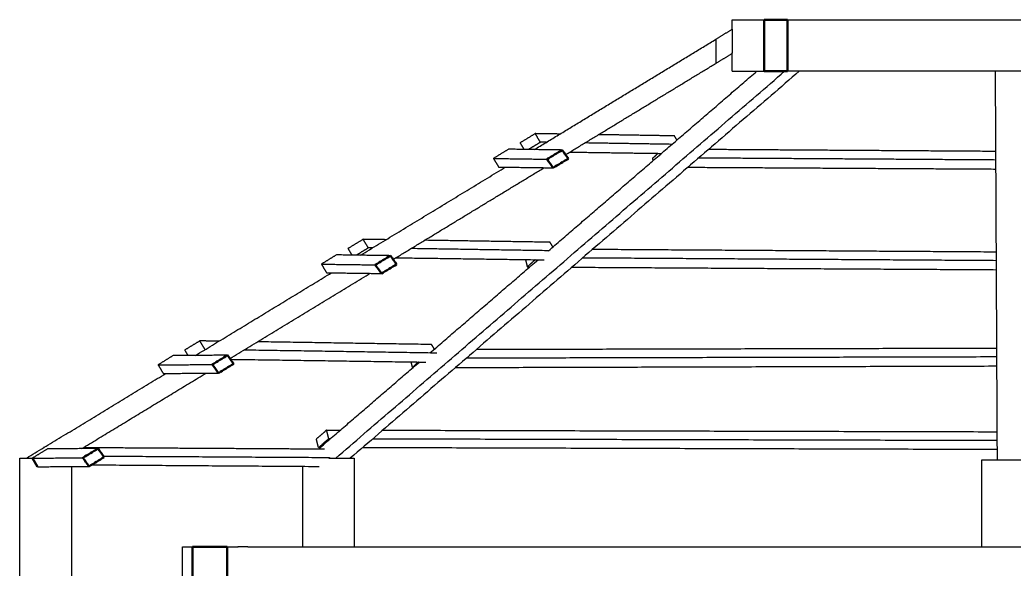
# Model space of a CAD drawing. Header units: millimetres. Extents: x 507.9 to 541, y 40.2 to 69.3.
# Drawn here: x 533.798 to 536.699, y 65.524 to 67.127 of the extents above; entities that cross this region are included whole.
import ezdxf

# ---------------------------------------------------------------- set-up
doc = ezdxf.new("R2010")
doc.units = ezdxf.units.MM
doc.layers.add('Make2D$Visible$ClippingPlaneIntersections', color=7, linetype='Continuous', lineweight=50, true_color=0x000000)
doc.layers.add('Make2D$Visible$Curves', color=7, linetype='Continuous', true_color=0x000000)

msp = doc.modelspace()

# ---------------------------------------------------------------- linework, layer by layer
at = {"layer": 'Make2D$Visible$ClippingPlaneIntersections'}
msp.add_lwpolyline([(533.84919, 65.8225), (533.83416, 65.8477)], dxfattribs=at)
at = {"layer": 'Make2D$Visible$ClippingPlaneIntersections', "color": 18, "true_color": 0x000000}
for points, degree in [([(536.0378, 67.12652), (536.00344, 67.12652), (535.96908, 67.12652)], 2), ([(535.96908, 66.97652), (535.96908, 67.05152), (535.96908, 67.12652)], 2), ([(536.0378, 67.12652), (536.0378, 67.05152), (536.0378, 66.97652)], 2), ([(536.0378, 66.97652), (536.00344, 66.97652), (535.96908, 66.97652)], 2), ([(535.38025, 66.7468), (535.36544, 66.73787), (535.35062, 66.72894), (535.3358, 66.72001)], 3), ([(535.39811, 66.72149), (535.39216, 66.72992), (535.38621, 66.73836), (535.38025, 66.7468)], 3), ([(535.3358, 66.72001), (535.34177, 66.71164), (535.34775, 66.70328), (535.35372, 66.69491)], 3), ([(535.39811, 66.72149), (535.38332, 66.71263), (535.36852, 66.70377), (535.35372, 66.69491)], 3), ([(534.87918, 66.43841), (534.86435, 66.42947), (534.84952, 66.42054), (534.83469, 66.4116)], 3), ([(534.89706, 66.41315), (534.8911, 66.42157), (534.88514, 66.42999), (534.87918, 66.43841)], 3), ([(534.83469, 66.4116), (534.84066, 66.40323), (534.84664, 66.39487), (534.85261, 66.3865)], 3), ([(534.89706, 66.41315), (534.88224, 66.40426), (534.86743, 66.39538), (534.85261, 66.3865)], 3), ([(534.40357, 66.14791), (534.38873, 66.13888), (534.37388, 66.12985), (534.35903, 66.12082)], 3), ([(534.4216, 66.12279), (534.41559, 66.13117), (534.40958, 66.13954), (534.40357, 66.14791)], 3), ([(534.35903, 66.12082), (534.36505, 66.11249), (534.37107, 66.10416), (534.37709, 66.09583)], 3), ([(534.4216, 66.12279), (534.40676, 66.11381), (534.39193, 66.10482), (534.37709, 66.09583)], 3), ([(534.02564, 65.87565), (534.01092, 65.86662), (533.99619, 65.85759), (533.98147, 65.84856)], 3), ([(534.04352, 65.85055), (534.03756, 65.85892), (534.0316, 65.86729), (534.02564, 65.87565)], 3), ([(533.98147, 65.84856), (533.98743, 65.84022), (533.9934, 65.83189), (533.99937, 65.82356)], 3), ([(534.04352, 65.85055), (534.0288, 65.84156), (534.01409, 65.83256), (533.99937, 65.82356)], 3), ([(534.40263, 65.58898), (534.35199, 65.58898), (534.30134, 65.58898)], 2), ([(534.30134, 65.48898), (534.30134, 65.53898), (534.30134, 65.58898)], 2), ([(534.40263, 65.58898), (534.40263, 65.53898), (534.40263, 65.48898)], 2)]:
    msp.add_open_spline(points, degree=degree, dxfattribs=at)
at = {"layer": 'Make2D$Visible$Curves', "color": 18, "lineweight": -3, "true_color": 0x000000}
for points, weights in [([(535.87627, 67.12652), (535.87627, 67.12652), (535.96908, 67.12652)], [1, 0.970395107102, 1]), ([(536.0378, 67.12652), (536.12375, 67.12652), (536.26498, 67.12652)], [0.877565197776, 0.912853034333, 1]), ([(535.87627, 66.97652), (535.87627, 66.97652), (535.94749, 66.97652)], [1, 0.974150741067, 0.993441600673]), ([(535.94749, 66.97652), (535.95761, 66.97652), (535.96908, 66.97652)], [0.977613091706, 0.98827591553, 1]), ([(536.26498, 66.97652), (536.12375, 66.97652), (536.0378, 66.97652)], [1, 0.91285303427, 0.877565197725]), ([(533.79788, 65.84751), (533.79788, 65.84751), (533.93229, 65.84821)], [0.998021399949, 0.708099445518, 1]), ([(534.27219, 65.58898), (534.27219, 65.58898), (534.30134, 65.58898)], [1, 0.996958281881, 1]), ([(534.40263, 65.58898), (534.41567, 65.58898), (534.43424, 65.58898)], [0.856869339185, 0.858742009048, 0.861672262379]), ([(534.4624, 65.58898), (534.63985, 65.58898), (535.10932, 65.58898)], [0.866240955303, 0.896658504366, 1])]:
    msp.add_rational_spline(points, weights, degree=2, dxfattribs=at)
for points in [[(535.87627, 67.0993), (535.87627, 67.11291), (535.87627, 67.12652)], [(535.87686, 67.0993), (535.85251, 67.08451), (535.82817, 67.06972)], [(535.87387, 67.0993), (535.87537, 67.0993), (535.87687, 67.0993)], [(535.87387, 67.0993), (535.87387, 67.0985), (535.87387, 67.09769)], [(535.87686, 67.02909), (535.87686, 67.0642), (535.87686, 67.0993)], [(535.29889, 66.7481), (535.5636, 66.90895), (535.8283, 67.06979)], [(535.82817, 67.06972), (535.82817, 67.03461), (535.82817, 66.99951)], [(535.82817, 66.99951), (535.85251, 67.0143), (535.87686, 67.02909)], [(535.87387, 67.02909), (535.87537, 67.02909), (535.87687, 67.02909)], [(535.87627, 66.97652), (535.87627, 67.00281), (535.87627, 67.02909)], [(535.39028, 66.73343), (535.60924, 66.86647), (535.8282, 66.99952)], [(534.71926, 65.84751), (535.37423, 66.41203), (536.02921, 66.97654)], [(536.07194, 66.97669), (535.41687, 66.4121), (534.76181, 65.84751)], [(535.34009, 66.45281), (535.64391, 66.71467), (535.94773, 66.97652)], [(536.65001, 65.84192), (536.64724, 66.40903), (536.64446, 66.97614)], [(535.30142, 66.79455), (535.27931, 66.78112), (535.2572, 66.76768)], [(535.31659, 66.76949), (535.30901, 66.78202), (535.30142, 66.79455)], [(535.37341, 66.79338), (535.33741, 66.79397), (535.30142, 66.79455)], [(535.7077, 66.78795), (535.59686, 66.78975), (535.48603, 66.79155)], [(535.71498, 66.77592), (535.71134, 66.78194), (535.7077, 66.78795)], [(535.2572, 66.76768), (535.26303, 66.75804), (535.26886, 66.7484)], [(535.31659, 66.76949), (535.29928, 66.75897), (535.28197, 66.74845)], [(535.33363, 66.76921), (535.32511, 66.76935), (535.31659, 66.76949)], [(535.70028, 66.76325), (535.57322, 66.76532), (535.44616, 66.76738)], [(535.22341, 66.74905), (535.2015, 66.73561), (535.1796, 66.72217)], [(535.38025, 66.7468), (535.30183, 66.74792), (535.22341, 66.74905)], [(535.40234, 66.74075), (535.53606, 66.73884), (535.66979, 66.73693)], [(535.65967, 66.73712), (535.65161, 66.72965), (535.64354, 66.72217)], [(536.64565, 66.74265), (536.22622, 66.74541), (535.8068, 66.74817)], [(534.79152, 66.43981), (535.00316, 66.56842), (535.21481, 66.69702)], [(535.1796, 66.72217), (535.18715, 66.70964), (535.1947, 66.69711)], [(535.1796, 66.72217), (535.2577, 66.72109), (535.3358, 66.72001)], [(535.1947, 66.69711), (535.27421, 66.69601), (535.35372, 66.69491)], [(535.64354, 66.72217), (535.64428, 66.7189), (535.64503, 66.71563)], [(536.64573, 66.71762), (536.21185, 66.72048), (535.77798, 66.72333)], [(534.88725, 66.42778), (535.10753, 66.56162), (535.32781, 66.69547)], [(535.74689, 66.69654), (536.19642, 66.69393), (536.64595, 66.69131)], [(534.79926, 66.48616), (534.77715, 66.47272), (534.75503, 66.45928)], [(534.81443, 66.46109), (534.80684, 66.47362), (534.79926, 66.48616)], [(534.86623, 66.4851), (534.83275, 66.48563), (534.79926, 66.48616)], [(535.34459, 66.47757), (535.16164, 66.48045), (534.97868, 66.48333)], [(535.3529, 66.46384), (535.34874, 66.47071), (535.34459, 66.47757)], [(534.72124, 66.44066), (534.69934, 66.42722), (534.67744, 66.41378)], [(534.87918, 66.43841), (534.80021, 66.43953), (534.72124, 66.44066)], [(534.75503, 66.45928), (534.76087, 66.44965), (534.7667, 66.44001)], [(534.81443, 66.46109), (534.79703, 66.45052), (534.77964, 66.43995)], [(534.82627, 66.4609), (534.82035, 66.461), (534.81443, 66.46109)], [(535.3406, 66.4528), (535.13979, 66.45596), (534.93899, 66.45913)], [(536.64704, 66.4489), (536.05796, 66.45268), (535.46888, 66.45646)], [(534.67744, 66.41378), (534.68499, 66.40124), (534.69254, 66.38871)], [(534.67744, 66.41378), (534.75606, 66.41269), (534.83469, 66.4116)], [(534.89521, 66.43243), (535.11153, 66.42934), (535.32785, 66.42624)], [(534.99419, 66.15468), (535.15188, 66.2906), (535.30958, 66.42651)], [(535.27304, 66.42703), (535.27558, 66.4163), (535.27812, 66.40558)], [(535.30137, 66.42677), (535.28974, 66.41618), (535.27812, 66.40558)], [(536.6474, 66.42387), (536.04372, 66.42774), (535.44004, 66.43161)], [(534.3097, 66.14705), (534.50857, 66.26788), (534.70743, 66.38872)], [(534.41087, 66.13831), (534.61565, 66.26274), (534.82043, 66.38717)], [(534.69254, 66.38871), (534.77257, 66.3876), (534.85261, 66.3865)], [(535.27812, 66.40558), (535.28174, 66.40556), (535.28537, 66.40554)], [(535.40843, 66.40482), (536.02793, 66.4012), (536.64743, 66.39758)], [(534.32264, 66.18974), (534.30052, 66.1763), (534.27841, 66.16287)], [(534.33784, 66.16467), (534.33024, 66.17721), (534.32264, 66.18974)], [(534.37863, 66.18886), (534.35063, 66.1893), (534.32264, 66.18974)], [(534.99907, 66.17913), (534.7453, 66.18311), (534.49152, 66.18709)], [(535.00829, 66.16394), (535.00368, 66.17153), (534.99907, 66.17913)], [(534.24454, 66.14689), (534.22272, 66.13333), (534.20091, 66.11976)], [(534.40357, 66.14791), (534.32406, 66.1474), (534.24454, 66.14689)], [(534.27841, 66.16287), (534.28317, 66.15502), (534.28793, 66.14717)], [(535.01428, 66.15406), (534.73284, 66.15848), (534.45139, 66.16289)], [(536.64842, 66.16791), (535.88905, 66.16607), (535.12969, 66.16423)], [(534.20091, 66.11976), (534.27997, 66.12029), (534.35903, 66.12082)], [(534.20091, 66.11976), (534.20851, 66.10725), (534.21612, 66.09474)], [(534.41244, 66.13608), (534.69732, 66.13194), (534.9822, 66.12781)], [(534.66976, 65.87506), (534.81654, 66.00157), (534.96333, 66.12809)], [(534.93868, 66.12844), (534.94071, 66.12006), (534.94275, 66.11168)], [(534.96039, 66.12812), (534.95157, 66.1199), (534.94275, 66.11168)], [(535.06894, 66.11205), (535.85881, 66.11432), (536.64867, 66.1166)], [(536.64897, 66.14288), (535.87458, 66.14101), (535.1002, 66.13913)], [(533.81675, 65.84751), (534.02041, 65.97126), (534.22407, 66.09501)], [(533.97822, 65.87542), (534.15946, 65.98555), (534.34071, 66.09568)], [(534.21612, 66.09474), (534.29661, 66.09528), (534.37709, 66.09583)], [(534.94275, 66.11168), (534.94364, 66.11169), (534.94453, 66.11169)], [(534.66276, 65.90335), (534.67773, 65.91648), (534.6927, 65.92962)], [(534.69894, 65.9046), (534.69582, 65.91711), (534.6927, 65.92962)], [(534.6927, 65.92962), (534.71294, 65.92957), (534.73318, 65.92952)], [(534.85682, 65.92921), (535.75345, 65.92696), (536.65009, 65.92472)], [(534.669, 65.87834), (534.66588, 65.89084), (534.66276, 65.90335)], [(534.669, 65.87834), (534.68397, 65.89147), (534.69894, 65.9046)], [(534.69894, 65.9046), (534.70148, 65.9046), (534.70402, 65.90459)], [(534.82794, 65.90428), (535.73886, 65.902), (536.64978, 65.89972)], [(533.87843, 65.87466), (533.85614, 65.86109), (533.83385, 65.84751)], [(533.86841, 65.87861), (533.86812, 65.87909), (533.86782, 65.87957)], [(533.86782, 65.87957), (533.8687, 65.87957), (533.86958, 65.87956)], [(534.02564, 65.87565), (533.95204, 65.87516), (533.87843, 65.87466)], [(533.98421, 65.87887), (534.33522, 65.87677), (534.68624, 65.87466)], [(534.67388, 65.87832), (534.67144, 65.87833), (534.669, 65.87834)], [(536.65003, 65.87259), (535.72358, 65.87528), (534.79714, 65.87797)], [(533.79788, 63.25526), (533.79788, 64.55139), (533.79788, 65.84751)], [(533.82495, 65.8525), (533.8247, 65.8529), (533.82446, 65.85331)], [(533.93229, 65.84821), (533.95688, 65.84838), (533.98147, 65.84856)], [(534.67055, 65.8225), (534.33789, 65.82482), (534.00522, 65.82714)], [(534.04174, 65.8536), (534.37162, 65.85162), (534.70149, 65.84964)], [(534.70149, 65.84964), (534.70039, 65.84867), (534.69928, 65.8477)], [(534.77335, 65.84751), (534.77335, 65.71826), (534.77335, 65.58901)], [(536.60413, 65.58898), (536.60413, 65.71545), (536.60413, 65.84192)], [(533.84919, 65.8225), (533.92428, 65.82303), (533.99937, 65.82356)], [(533.94788, 65.8232), (533.94788, 64.53924), (533.94788, 63.25528)], [(534.62335, 65.58898), (534.62335, 65.70565), (534.62335, 65.82232)], [(534.27219, 65.48898), (534.27219, 65.53898), (534.27219, 65.58898)], [(534.4624, 65.58898), (534.44822, 65.58898), (534.43403, 65.58898)]]:
    msp.add_open_spline(points, degree=2, dxfattribs=at)
for points, weights, knots in [([(536.26498, 67.12652), (536.87775, 67.12652), (537.28457, 67.12652), (537.29573, 67.12652), (537.30595, 67.12652)], [1, 0.707106781187, 1, 0.988764385039, 0.978390784187], [-4.9984141, -4.9984141, -4.9984141, -3.7488106, -3.7488106, -3.7008748, -3.7008748, -3.7008748]), ([(537.3057, 66.97652), (537.29559, 66.97652), (537.28457, 66.97652), (536.87775, 66.97652), (536.26498, 66.97652)], [0.978636930214, 0.988897619395, 1, 0.707106781187, 1], [3.7014432, 3.7014432, 3.7014432, 3.7488106, 3.7488106, 4.9984141, 4.9984141, 4.9984141]), ([(534.69938, 65.84751), (534.72971, 65.84751), (534.75122, 65.84751), (534.77335, 65.84751), (534.77335, 65.84751)], [0.853613279776, 0.856514905021, 1, 0.853027356671, 0.853555280099], [0.06009606, 0.06009606, 0.06009606, 0.11780972, 0.11780972, 0.17692617, 0.17692617, 0.17692617]), ([(536.75413, 65.84192), (536.75394, 65.84192), (536.67894, 65.84192), (536.60413, 65.84192), (536.60413, 65.84192)], [1, 0.707106781187, 1, 0.707629514276, 0.998956399687], [0, 0, 0, 0.11780972, 0.11780972, 0.23540919, 0.23540919, 0.23540919]), ([(535.10932, 65.58898), (536.79658, 65.58898), (538.35905, 65.58898), (538.82855, 65.58898), (538.94083, 65.58898)], [1, 0.707106781187, 1, 0.889310319275, 0.862283930371], [-15.077116, -15.077116, -15.077116, -11.307837, -11.307837, -9.8833578, -9.8833578, -9.8833578])]:
    msp.add_rational_spline(points, weights, degree=2, knots=knots, dxfattribs=at)

doc.saveas('drawing.dxf')
